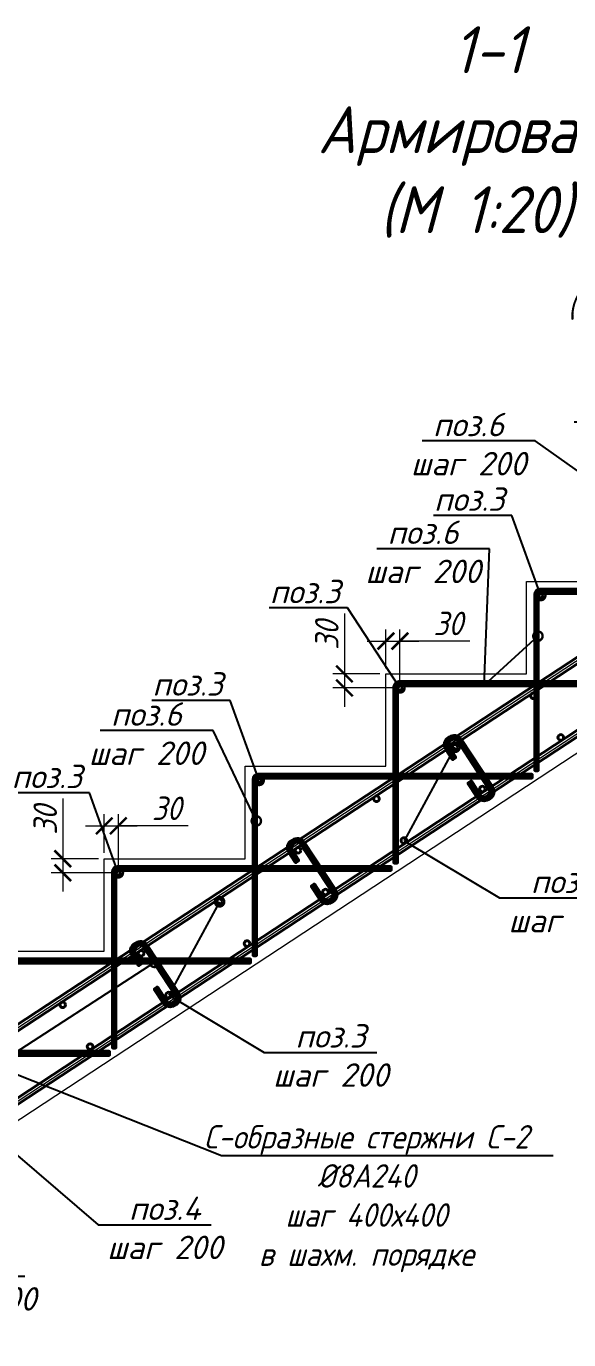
# Model space of a CAD drawing. Header units: millimetres. Extents: x 504091 to 2165846, y 135022 to 442887.
# Drawn here: x 1277421 to 1278577, y 236261 to 239061 of the extents above; entities that cross this region are included whole.
import ezdxf
from ezdxf import colors
from ezdxf.entities.mleader import LeaderData, LeaderLine
from ezdxf.math import Vec2, Vec3

# ---------------------------------------------------------------- set-up
doc = ezdxf.new("R2010")
doc.units = ezdxf.units.MM
doc.layers.get('Defpoints').update_dxf_attribs({"color": 255})
doc.layers.add('!Defpoints', color=255, linetype='Continuous', lineweight=5, plot=False)
for name, color, linetype, lineweight in [('Аннотация', 7, 'Continuous', 9), ('Арматура 12', 26, 'Continuous', 50), ('КР_Арматура 12', 174, 'Continuous', 40), ('Монолит тонкий', 204, 'Continuous', 9), ('Размер', 7, 'Continuous', 13)]:
    doc.layers.add(name, color=color, linetype=linetype, lineweight=lineweight)
doc.layers.add('Контур', color=7, linetype='Continuous')
doc.styles.add('GOST 2.304_new', font='isocpeur.ttf', dxfattribs={"width": 0.9, "oblique": 15})
doc.dimstyles.new('SPDS 1_20', dxfattribs={"dimscale": 20, "dimtxt": 2.5, "dimasz": 1.77, "dimexe": 1.25, "dimexo": 0.625, "dimtad": 1, "dimdec": 0, "dimrnd": 0.001, "dimtxsty": 'GOST 2.304_new', "dimblk": 'ARCHTICK', "dimcen": 2.5, "dimdle": 2, "dimclrt": 256, "dimadec": 0, "dimazin": 2, "dimtfac": 0.75, "dimtdec": 0, "dimtmove": 1, "dimatfit": 3, "dimfxl": 0, "dimtolj": 1, "dimlwd": 9, "dimlwe": 9, "dimarcsym": 0})

# ---------------------------------------------------------------- blocks, each defined once
blk = doc.blocks.new('_ArchTick')
at = {"color": 0, "linetype": 'ByBlock', "const_width": 0.15}
blk.add_lwpolyline([(-0.5, -0.5), (0.5, 0.5)], dxfattribs=at)
blk = doc.blocks.new('*D2932')
at = {"layer": 'Defpoints', "color": 0, "lineweight": 20, "transparency": 16777216}
for p in [(1278217.1, 237750.3), (1278187.1, 237680.3), (1278217.1, 237650.3)]:
    blk.add_point(p, dxfattribs=at)
at = {"layer": 'Контур', "color": 0, "lineweight": 9, "transparency": 16777216}
for p, q in [((1278187.1, 237692.8), (1278187.1, 237775.3)), ((1278217.1, 237662.8), (1278217.1, 237775.3)), ((1278147.1, 237750.3), (1278257.1, 237750.3)), ((1278366.1, 237750.3), (1278217.1, 237750.3))]:
    blk.add_line(p, q, dxfattribs=at)
at = {"layer": 'Контур', "color": 0, "lineweight": 9, "transparency": 16777216, "xscale": 35.4, "yscale": 35.4, "zscale": 35.4, "rotation": 180}
blk.add_blockref('_ArchTick', (1278187.1, 237750.3), dxfattribs=at)
at = {"layer": 'Контур', "color": 0, "lineweight": 9, "transparency": 16777216, "xscale": 35.4, "yscale": 35.4, "zscale": 35.4}
blk.add_blockref('_ArchTick', (1278217.1, 237750.3), dxfattribs=at)
at = {"layer": 'Контур', "lineweight": 20, "transparency": 16777216, "insert": (1278319.9, 237787.8), "char_height": 50, "attachment_point": 5, "style": 'GOST 2.304_new'}
blk.add_mtext('\\A1;30', dxfattribs=at)
blk = doc.blocks.new('*D2933')
at = {"layer": 'Defpoints', "color": 0, "lineweight": 20, "transparency": 16777216}
for p in [(1278187.1, 237680.3), (1278098.8, 237650.3), (1278217.1, 237650.3)]:
    blk.add_point(p, dxfattribs=at)
at = {"layer": 'Контур', "color": 0, "lineweight": 9, "transparency": 16777216}
for p, q in [((1278098.8, 237808.8), (1278098.8, 237680.3)), ((1278098.8, 237720.3), (1278098.8, 237610.3)), ((1278174.6, 237680.3), (1278073.8, 237680.3)), ((1278204.6, 237650.3), (1278073.8, 237650.3))]:
    blk.add_line(p, q, dxfattribs=at)
at = {"layer": 'Контур', "color": 0, "lineweight": 9, "transparency": 16777216, "xscale": 35.4, "yscale": 35.4, "zscale": 35.4}
for p, rotation in [((1278098.8, 237680.3), 90), ((1278098.8, 237650.3), 270)]:
    blk.add_blockref('_ArchTick', p, dxfattribs=dict(at, rotation=rotation))
at = {"layer": 'Контур', "lineweight": 20, "transparency": 16777216, "insert": (1278061.3, 237762.6), "char_height": 50, "attachment_point": 5, "rotation": 90, "style": 'GOST 2.304_new'}
blk.add_mtext('\\A1;30', dxfattribs=at)
blk = doc.blocks.new('*D2936')
at = {"layer": 'Defpoints', "color": 0, "lineweight": 20, "transparency": 16777216}
for p in [(1277617.1, 237356.3), (1277587.1, 237286.3), (1277617.1, 237256.3)]:
    blk.add_point(p, dxfattribs=at)
at = {"layer": 'Контур', "color": 0, "lineweight": 9, "transparency": 16777216}
for p, q in [((1277587.1, 237298.8), (1277587.1, 237381.3)), ((1277617.1, 237268.8), (1277617.1, 237381.3)), ((1277547.1, 237356.3), (1277657.1, 237356.3)), ((1277766.1, 237356.3), (1277617.1, 237356.3))]:
    blk.add_line(p, q, dxfattribs=at)
at = {"layer": 'Контур', "color": 0, "lineweight": 9, "transparency": 16777216, "xscale": 35.4, "yscale": 35.4, "zscale": 35.4, "rotation": 180}
blk.add_blockref('_ArchTick', (1277587.1, 237356.3), dxfattribs=at)
at = {"layer": 'Контур', "color": 0, "lineweight": 9, "transparency": 16777216, "xscale": 35.4, "yscale": 35.4, "zscale": 35.4}
blk.add_blockref('_ArchTick', (1277617.1, 237356.3), dxfattribs=at)
at = {"layer": 'Контур', "lineweight": 20, "transparency": 16777216, "insert": (1277719.9, 237393.8), "char_height": 50, "attachment_point": 5, "style": 'GOST 2.304_new'}
blk.add_mtext('\\A1;30', dxfattribs=at)
blk = doc.blocks.new('*D2937')
at = {"layer": 'Defpoints', "color": 0, "lineweight": 20, "transparency": 16777216}
for p in [(1277587.1, 237286.3), (1277498.8, 237256.3), (1277617.1, 237256.3)]:
    blk.add_point(p, dxfattribs=at)
at = {"layer": 'Контур', "color": 0, "lineweight": 9, "transparency": 16777216}
for p, q in [((1277498.8, 237414.8), (1277498.8, 237286.3)), ((1277498.8, 237326.3), (1277498.8, 237216.3)), ((1277574.6, 237286.3), (1277473.8, 237286.3)), ((1277604.6, 237256.3), (1277473.8, 237256.3))]:
    blk.add_line(p, q, dxfattribs=at)
at = {"layer": 'Контур', "color": 0, "lineweight": 9, "transparency": 16777216, "xscale": 35.4, "yscale": 35.4, "zscale": 35.4}
for p, rotation in [((1277498.8, 237286.3), 90), ((1277498.8, 237256.3), 270)]:
    blk.add_blockref('_ArchTick', p, dxfattribs=dict(at, rotation=rotation))
at = {"layer": 'Контур', "lineweight": 20, "transparency": 16777216, "insert": (1277461.3, 237368.6), "char_height": 50, "attachment_point": 5, "rotation": 90, "style": 'GOST 2.304_new'}
blk.add_mtext('\\A1;30', dxfattribs=at)
blk = doc.blocks.new('_DotSmall')
at = {"color": 0, "linetype": 'ByBlock', "lineweight": 35, "const_width": 0.5}
blk.add_lwpolyline([(-0.0625, 0, 1), (0.0625, 0, 1)], format="xyb", close=True, dxfattribs=at)

msp = doc.modelspace()

# ---------------------------------------------------------------- linework, layer by layer
at = {"layer": '!Defpoints', "lineweight": 15, "ltscale": 100}
for points in [[(1274608.0874, 234856.6158, 0.414213562), (1274632.0874, 234880.6158), (1274632.0874, 235107.0122), (1279153.897, 238076.3338)], [(1275122.8384, 234856.6158, -0.414213562), (1275098.8384, 234880.6158), (1275098.8384, 235255.9759), (1279390.5344, 238076.3338)]]:
    msp.add_lwpolyline(points, format="xyb", dxfattribs=at)
at = {"layer": 'Арматура 12', "lineweight": 53, "ltscale": 20}
for points in [[(1278517.0874, 237853.3338), (1279097.8937, 237853.3338), (1279097.8937, 237859.3338), (1278515.0874, 237859.3338, 0.414213562), (1278505.0874, 237849.3338), (1278505.0874, 237475.0109), (1278511.0874, 237475.0109), (1278511.0874, 237847.3338)], [(1278217.0874, 237656.3338), (1278797.8937, 237656.3338), (1278797.8937, 237662.3338), (1278215.0874, 237662.3338, 0.414213562), (1278205.0874, 237652.3338), (1278205.0874, 237278.0109), (1278211.0874, 237278.0109), (1278211.0874, 237650.3338)], [(1278340.267, 237538.7776, 0.385584486), (1278326.9451, 237540.4801), (1278323.7309, 237538.3694, 0.414213562), (1278320.7175, 237523.8292), (1278334.7995, 237502.1151), (1278329.7842, 237498.8217), (1278315.7022, 237520.5358, -0.414213562), (1278320.4375, 237543.3848), (1278323.6517, 237545.4954, -0.394921318), (1278345.2796, 237542.0752, -0.242110317)], [(1277917.0874, 237459.3338), (1278497.8937, 237459.3338), (1278497.8937, 237465.3338), (1277915.0874, 237465.3338, 0.414213562), (1277905.0874, 237455.3338), (1277905.0874, 237081.0109), (1277911.0874, 237081.0109), (1277911.0874, 237453.3338)], [(1278412.4889, 237439.7336), (1278413.4528, 237438.2657, -0.414213562), (1278408.7175, 237415.4167), (1278405.5033, 237413.306, -0.414213562), (1278382.6543, 237418.0413), (1278363.5325, 237447.3354), (1278368.5478, 237450.6288), (1278387.6696, 237421.3347, 0.414213562), (1278402.2099, 237418.3213), (1278405.4241, 237420.432, 0.414213562), (1278408.4375, 237434.9723), (1278407.4735, 237436.4402)], [(1278005.9119, 237319.2175, 0.385584486), (1277992.59, 237320.92), (1277989.3758, 237318.8093, 0.414213562), (1277986.3624, 237304.2691), (1278000.4444, 237282.555), (1277995.4291, 237279.2616), (1277981.3471, 237300.9757, -0.414213562), (1277986.0824, 237323.8247), (1277989.2966, 237325.9353, -0.394921318), (1278010.9244, 237322.5151, -0.242110317)], [(1277617.0874, 237262.3338), (1278197.8937, 237262.3338), (1278197.8937, 237268.3338), (1277615.0874, 237268.3338, 0.414213562), (1277605.0874, 237258.3338), (1277605.0874, 236884.0109), (1277611.0874, 236884.0109), (1277611.0874, 237256.3338)], [(1278078.1337, 237220.1735), (1278079.0977, 237218.7056, -0.414213562), (1278074.3624, 237195.8566), (1278071.1482, 237193.7459, -0.414213562), (1278048.2992, 237198.4812), (1278029.1773, 237227.7753), (1278034.1927, 237231.0687), (1278053.3145, 237201.7746, 0.414213562), (1278067.8548, 237198.7612), (1278071.069, 237200.8719, 0.414213562), (1278074.0824, 237215.4122), (1278073.1184, 237216.8801)], [(1277671.5552, 237099.6598, 0.385584486), (1277658.2333, 237101.3623), (1277655.0191, 237099.2517, 0.414213562), (1277652.0057, 237084.7114), (1277666.0877, 237062.9973), (1277661.0724, 237059.7039), (1277646.9904, 237081.418, -0.414213562), (1277651.7257, 237104.267), (1277654.9399, 237106.3777, -0.394921318), (1277676.5677, 237102.9574, -0.242110317)], [(1277317.0874, 237065.3338), (1277897.8937, 237065.3338), (1277897.8937, 237071.3338), (1277315.0874, 237071.3338, 0.414213562), (1277305.0874, 237061.3338), (1277305.0874, 236687.0109), (1277311.0874, 236687.0109), (1277311.0874, 237059.3338)], [(1277743.777, 237000.6158), (1277744.741, 236999.1479, -0.414213562), (1277740.0057, 236976.2989), (1277736.7915, 236974.1882, -0.414213562), (1277713.9425, 236978.9235), (1277694.8206, 237008.2176), (1277699.836, 237011.511), (1277718.9578, 236982.2169, 0.414213562), (1277733.4981, 236979.2035), (1277736.7123, 236981.3142, 0.414213562), (1277739.7257, 236995.8545), (1277738.7617, 236997.3224)], [(1277017.0874, 236868.3338), (1277597.8937, 236868.3338), (1277597.8937, 236874.3338), (1277015.0874, 236874.3338, 0.414213562), (1277005.0874, 236864.3338), (1277005.0874, 236490.0109), (1277011.0874, 236490.0109), (1277011.0874, 236862.3338)]]:
    msp.add_lwpolyline(points, format="xyb", dxfattribs=at)
for points in [[(1278407.5682, 237436.2884), (1278340.267, 237538.7776)], [(1278345.2796, 237542.0752), (1278412.5824, 237439.5836)], [(1278010.9244, 237322.5151), (1278078.2273, 237220.0235)], [(1278073.2131, 237216.7283), (1278005.9119, 237319.2175)], [(1277738.8564, 236997.1706), (1277671.5552, 237099.6598)], [(1277676.5677, 237102.9574), (1277743.8706, 237000.4658)]]:
    msp.add_lwpolyline(points, dxfattribs=at)
for centre in [(1278517.0874, 237847.3338), (1278217.0874, 237650.3338), (1277917.0874, 237453.3338), (1277617.0874, 237256.3338)]:
    msp.add_circle(centre, 6, dxfattribs=at)
at = {"layer": 'КР_Арматура 12', "ltscale": 12}
for p, q in [((1274635.1094, 235116.1747), (1279067.9325, 238027.0618)), ((1274890.682, 235126.3622), (1279304.6269, 238027.058)), ((1274647.1094, 235109.6987), (1279071.5203, 238015.0618)), ((1275113.8543, 235258.6642), (1279308.217, 238015.058))]:
    msp.add_line(p, q, dxfattribs=at)
for centre in [(1278501.507, 237633.659), (1278559.8576, 237544.8003), (1278334.3677, 237523.8207), (1278392.7183, 237434.962), (1278167.1519, 237414.0989), (1278225.579, 237325.1237), (1278000.0126, 237304.2606), (1278058.4397, 237215.2854), (1277832.8349, 237194.4807), (1277891.3004, 237105.4471), (1277665.6559, 237084.7029), (1277724.1611, 236995.6088), (1277498.5166, 236974.8646), (1277557.0218, 236885.7704)]:
    msp.add_circle(centre, 6, dxfattribs=at)
at = {"layer": 'Монолит тонкий', "lineweight": 13, "ltscale": 100}
msp.add_line((1275143.8384, 235243.6672), (1279146.8841, 237874.3338), dxfattribs=at)
msp.add_lwpolyline([(1275487.0874, 235907.3338), (1275787.0874, 235907.3338), (1275787.0874, 236104.3338), (1276087.0874, 236104.3338), (1276087.0874, 236301.3338), (1276387.0874, 236301.3338), (1276387.0874, 236498.3338), (1276687.0874, 236498.3338), (1276687.0874, 236695.3338), (1276987.0874, 236695.3338), (1276987.0874, 236892.3338), (1277287.0874, 236892.3338), (1277287.0874, 237089.3338), (1277587.0874, 237089.3338), (1277587.0874, 237286.3338), (1277887.0874, 237286.3338), (1277887.0874, 237483.3338), (1278187.0874, 237483.3338), (1278187.0874, 237680.3338), (1278487.0874, 237680.3338), (1278487.0874, 237877.3338), (1278787.0874, 237877.3338)], dxfattribs=at)

# ---------------------------------------------------------------- texts
at = {"layer": 'Аннотация', "lineweight": 9, "insert": (1277520.4763, 239060.8564), "char_height": 100, "attachment_point": 1, "line_spacing_factor": 1.022766, "style": 'GOST 2.304_new'}
msp.add_mtext_dynamic_manual_height_columns('\\pi809.54186;1-1\\P\\pi521.54186;Армирование  \\P\\pi652.7277;(М 1:20)', width=1780.878636, gutter_width=1000, heights=[793.4837], dxfattribs=at)

# ---------------------------------------------------------------- dimensions: what is measured, and where the dimension line sits
at = {"layer": 'Контур', "lineweight": 20}
for base, p1, p2, picture, middle in [((1278098.7858, 237650.3338), (1278187.0874, 237680.3338), (1278217.0874, 237650.3338), '*D2933', (1278085.2053, 237762.5797)), ((1277498.7858, 237256.3338), (1277587.0874, 237286.3338), (1277617.0874, 237256.3338), '*D2937', (1277485.2053, 237368.5797))]:
    dim = msp.add_linear_dim(base=base, p1=p1, p2=p2, angle=90, dimstyle='SPDS 1_20', dxfattribs=at)
    dim.commit()
    dim.dimension.update_dxf_attribs({"geometry": picture, "text_midpoint": middle, "dimtype": 160})
for base, p1, p2, picture, middle in [((1278217.0874, 237750.2919), (1278187.0874, 237680.3338), (1278217.0874, 237650.3338), '*D2932', (1278319.8817, 237764.7387)), ((1277617.0874, 237356.2919), (1277587.0874, 237286.3338), (1277617.0874, 237256.3338), '*D2936', (1277719.8817, 237370.7387))]:
    dim = msp.add_linear_dim(base=base, p1=p1, p2=p2, dimstyle='SPDS 1_20', dxfattribs=at)
    dim.commit()
    dim.dimension.update_dxf_attribs({"geometry": picture, "text_midpoint": middle, "dimtype": 160})

# ---------------------------------------------------------------- leaders
at = {"layer": 'Размер', "ltscale": 20}
ml = msp.add_multileader_mtext('Standard', dxfattribs=at)
ml.set_content('\\A1;Фиксатор Ф-2 \\P(1,5 шт на 1 м²)', color=256, style='GOST 2.304_new')
ml.set_leader_properties()
ml.set_arrow_properties(name='DOTSMALL')
ml.build(insert=Vec2(0, 0))
ml.multileader.update_dxf_attribs({"text_left_attachment_type": 6, "text_right_attachment_type": 6, "arrow_head_size": 40})
ctx = ml.context
ctx.base_point, ctx.char_height, ctx.arrow_head_size, ctx.landing_gap_size, ctx.plane_origin = Vec3(1278543.0148, 238513.2042), 50, 40, 0, Vec3(1279499.5619, 267059.231)
ctx.left_attachment, ctx.right_attachment, ctx.text_align_type = 6, 6, 1
notes = []
notes.append((ctx, [(1, (1, 1, 0), (1279052.7328, 238513.2042), (-1, 0), 8, [(1, [(1279320.9319, 237983.3471)], 0, [])])]))
ctx.mtext.insert, ctx.mtext.width, ctx.mtext.alignment, ctx.mtext.flow_direction = Vec3(1278793.8738, 238573.2042), 543.43425, 2, 5
ml = msp.add_multileader_mtext('Standard', dxfattribs=at)
ml.set_content('\\A1;{\\W1;поз.3}', color=256, style='GOST 2.304_new')
ml.set_leader_properties()
ml.set_arrow_properties(name='DOTSMALL')
ml.build(insert=Vec2(0, 0))
ml.multileader.update_dxf_attribs({"text_left_attachment_type": 6, "text_right_attachment_type": 6, "dogleg_length": 4, "arrow_head_size": 40})
ctx = ml.context
ctx.base_point, ctx.char_height, ctx.arrow_head_size, ctx.landing_gap_size, ctx.plane_origin = Vec3(1278582.3064, 238216.8498), 50, 40, 0, Vec3(1232757.2166, 529382.103)
ctx.left_attachment, ctx.right_attachment, ctx.text_align_type = 6, 6, 1
notes.append((ctx, [(0, (1, 1, 0), (1278755.5821, 238216.8498), (-1, 0), 8, [(2, [(1278817.0874, 238046.3338), (1278999.3298, 238036.7305), (1278999.5318, 237928.3441)], 0, [])])]))
ctx.mtext.insert, ctx.mtext.rotation, ctx.mtext.width, ctx.mtext.alignment, ctx.mtext.flow_direction = Vec3(1278664.9442, 238276.8498), 6.283185307, 511.854399, 2, 5
ml = msp.add_multileader_mtext('Standard', dxfattribs=at)
ml.set_content('\\A1;{\\W1;поз.6\\Pшаг 200}', color=256, style='GOST 2.304_new')
ml.set_leader_properties()
ml.set_arrow_properties(name='DOTSMALL')
ml.build(insert=Vec2(0, 0))
ml.multileader.update_dxf_attribs({"text_left_attachment_type": 6, "text_right_attachment_type": 6, "dogleg_length": 4, "arrow_head_size": 40})
ctx = ml.context
ctx.base_point, ctx.char_height, ctx.arrow_head_size, ctx.landing_gap_size, ctx.plane_origin = Vec3(1278229.3402, 238176.8655), 50, 40, 0, Vec3(1232720.503, 529246.5862)
ctx.left_attachment, ctx.right_attachment, ctx.text_align_type = 6, 6, 1
notes.append((ctx, [(0, (1, 1, 0), (1278505.1159, 238176.8655), (-1, 0), 8, [(0, [(1278811.0874, 237959.8938)], 0, [])])]))
ctx.mtext.insert, ctx.mtext.rotation, ctx.mtext.width, ctx.mtext.alignment, ctx.mtext.flow_direction = Vec3(1278363.2281, 238236.8655), 6.283185307, 511.854399, 2, 5
ml = msp.add_multileader_mtext('Standard', dxfattribs=at)
ml.set_content('\\A1;{\\W1;поз.3}', color=256, style='GOST 2.304_new')
ml.set_leader_properties()
ml.set_arrow_properties(name='DOTSMALL')
ml.build(insert=Vec2(0, 0))
ml.multileader.update_dxf_attribs({"text_left_attachment_type": 6, "text_right_attachment_type": 6, "dogleg_length": 4, "arrow_head_size": 40})
ctx = ml.context
ctx.base_point, ctx.char_height, ctx.arrow_head_size, ctx.landing_gap_size, ctx.plane_origin = Vec3(1278282.3064, 238017.8498), 50, 40, 0, Vec3(1232457.2166, 529183.103)
ctx.left_attachment, ctx.right_attachment, ctx.text_align_type = 6, 6, 1
notes.append((ctx, [(0, (1, 1, 0), (1278455.5821, 238017.8498), (-1, 0), 8, [(0, [(1278517.0874, 237847.3338)], 0, [])])]))
ctx.mtext.insert, ctx.mtext.rotation, ctx.mtext.width, ctx.mtext.alignment, ctx.mtext.flow_direction = Vec3(1278364.9442, 238077.8498), 6.283185307, 511.854399, 2, 5
ml = msp.add_multileader_mtext('Standard', dxfattribs=at)
ml.set_content('\\A1;{\\W1;поз.8\\Pшаг 200}', color=256, style='GOST 2.304_new')
ml.set_leader_properties()
ml.set_arrow_properties(name='DOTSMALL')
ml.build(insert=Vec2(0, 0))
ml.multileader.update_dxf_attribs({"text_left_attachment_type": 6, "text_right_attachment_type": 6, "dogleg_length": 4, "arrow_head_size": 40})
ctx = ml.context
ctx.base_point, ctx.char_height, ctx.arrow_head_size, ctx.landing_gap_size, ctx.plane_origin = Vec3(1278632.0604, 237515.3026), 50, 40, 0, Vec3(1234367.2026, 528569.2261)
ctx.left_attachment, ctx.right_attachment, ctx.text_align_type = 6, 6, 1
notes.append((ctx, [(0, (1, 1, 0), (1278907.8361, 237515.3026), (-1, 0), 8, [(0, [(1279032.148, 237916.3441), (1279018.3583, 238024.3441)], 0, [])])]))
ctx.mtext.insert, ctx.mtext.rotation, ctx.mtext.width, ctx.mtext.alignment, ctx.mtext.flow_direction = Vec3(1278765.9483, 237575.3026), 6.283185307, 511.854399, 2, 5
ml = msp.add_multileader_mtext('Standard', dxfattribs=at)
ml.set_content('\\A1;{\\W1;поз.6\\Pшаг 200}', color=256, style='GOST 2.304_new')
ml.set_leader_properties()
ml.set_arrow_properties(name='DOTSMALL')
ml.build(insert=Vec2(0, 0))
ml.multileader.update_dxf_attribs({"text_left_attachment_type": 6, "text_right_attachment_type": 6, "dogleg_length": 4, "arrow_head_size": 40})
ctx = ml.context
ctx.base_point, ctx.char_height, ctx.arrow_head_size, ctx.landing_gap_size, ctx.plane_origin = Vec3(1278132.4747, 237947.2136), 50, 40, 0, Vec3(1232420.503, 529047.5862)
ctx.left_attachment, ctx.right_attachment, ctx.text_align_type = 6, 6, 1
notes.append((ctx, [(0, (1, 1, 0), (1278408.2503, 237947.2136), (-1, 0), 8, [(1, [(1278511.0874, 237760.8938), (1278396.3019, 237656.3338)], 0, [])])]))
ctx.mtext.insert, ctx.mtext.rotation, ctx.mtext.width, ctx.mtext.alignment, ctx.mtext.flow_direction = Vec3(1278266.3625, 238007.2136), 6.283185307, 511.854399, 2, 5
ml = msp.add_multileader_mtext('Standard', dxfattribs=at)
ml.set_content('\\A1;{\\W1;поз.3}', color=256, style='GOST 2.304_new')
ml.set_leader_properties()
ml.set_arrow_properties(name='DOTSMALL')
ml.build(insert=Vec2(0, 0))
ml.multileader.update_dxf_attribs({"text_left_attachment_type": 6, "text_right_attachment_type": 6, "dogleg_length": 4, "arrow_head_size": 40})
ctx = ml.context
ctx.base_point, ctx.char_height, ctx.arrow_head_size, ctx.landing_gap_size, ctx.plane_origin = Vec3(1277932.3202, 237820.8498), 50, 40, 0, Vec3(1232157.2166, 528986.103)
ctx.left_attachment, ctx.right_attachment, ctx.text_align_type = 6, 6, 1
notes.append((ctx, [(0, (1, 1, 0), (1278105.5959, 237820.8498), (-1, 0), 8, [(0, [(1278217.0874, 237650.3338)], 0, [])])]))
ctx.mtext.insert, ctx.mtext.rotation, ctx.mtext.width, ctx.mtext.alignment, ctx.mtext.flow_direction = Vec3(1278014.9581, 237880.8498), 6.283185307, 511.854399, 2, 5
ml = msp.add_multileader_mtext('Standard', dxfattribs=at)
ml.set_content('\\A1;{\\W1;поз.3}', color=256, style='GOST 2.304_new')
ml.set_leader_properties()
ml.set_arrow_properties(name='DOTSMALL')
ml.build(insert=Vec2(0, 0))
ml.multileader.update_dxf_attribs({"text_left_attachment_type": 6, "text_right_attachment_type": 6, "dogleg_length": 4, "arrow_head_size": 40})
ctx = ml.context
ctx.base_point, ctx.char_height, ctx.arrow_head_size, ctx.landing_gap_size, ctx.plane_origin = Vec3(1277682.3064, 237623.8498), 50, 40, 0, Vec3(1231857.2166, 528789.103)
ctx.left_attachment, ctx.right_attachment, ctx.text_align_type = 6, 6, 1
notes.append((ctx, [(0, (1, 1, 0), (1277855.5821, 237623.8498), (-1, 0), 8, [(0, [(1277917.0874, 237453.3338)], 0, [])])]))
ctx.mtext.insert, ctx.mtext.rotation, ctx.mtext.width, ctx.mtext.alignment, ctx.mtext.flow_direction = Vec3(1277764.9442, 237683.8498), 6.283185307, 511.854399, 2, 5
ml = msp.add_multileader_mtext('Standard', dxfattribs=at)
ml.set_content('\\A1;{\\W1;поз.6\\Pшаг 200}', color=256, style='GOST 2.304_new')
ml.set_leader_properties()
ml.set_arrow_properties(name='DOTSMALL')
ml.build(insert=Vec2(0, 0))
ml.multileader.update_dxf_attribs({"text_left_attachment_type": 6, "text_right_attachment_type": 6, "dogleg_length": 4, "arrow_head_size": 40})
ctx = ml.context
ctx.base_point, ctx.char_height, ctx.arrow_head_size, ctx.landing_gap_size, ctx.plane_origin = Vec3(1277543.0928, 237559.6282), 50, 40, 0, Vec3(1231820.503, 528653.5862)
ctx.left_attachment, ctx.right_attachment, ctx.text_align_type = 6, 6, 1
notes.append((ctx, [(0, (1, 1, 0), (1277818.8685, 237559.6282), (-1, 0), 8, [(0, [(1277911.0874, 237366.8938)], 0, [])])]))
ctx.mtext.insert, ctx.mtext.rotation, ctx.mtext.width, ctx.mtext.alignment, ctx.mtext.flow_direction = Vec3(1277676.9806, 237619.6282), 6.283185307, 511.854399, 2, 5
ml = msp.add_multileader_mtext('Standard', dxfattribs=at)
ml.set_content('\\A1;{\\W1;поз.3\\Pшаг 200}', color=256, style='GOST 2.304_new')
ml.set_leader_properties()
ml.set_arrow_properties(name='DOTSMALL')
ml.build(insert=Vec2(0, 0))
ml.multileader.update_dxf_attribs({"text_left_attachment_type": 6, "text_right_attachment_type": 6, "dogleg_length": 4, "arrow_head_size": 40})
ctx = ml.context
ctx.base_point, ctx.char_height, ctx.arrow_head_size, ctx.landing_gap_size, ctx.plane_origin = Vec3(1278437.2809, 237202.9248), 50, 40, 0, Vec3(1232822.3091, 528308.6407)
ctx.left_attachment, ctx.right_attachment, ctx.text_align_type = 6, 6, 1
notes.append((ctx, [(1, (1, 1, 0), (1278429.2809, 237202.9248), (1, 0), 8, [(0, [(1278334.3677, 237523.8207), (1278226.0005, 237324.6493)], 0, [])])]))
ctx.mtext.insert, ctx.mtext.rotation, ctx.mtext.width, ctx.mtext.alignment, ctx.mtext.flow_direction = Vec3(1278571.1687, 237262.9248), 6.283185307, 511.854399, 2, 5
ml = msp.add_multileader_mtext('Standard', dxfattribs=at)
ml.set_content('\\A1;{\\W1;поз.3}', color=256, style='GOST 2.304_new')
ml.set_leader_properties()
ml.set_arrow_properties(name='DOTSMALL')
ml.build(insert=Vec2(0, 0))
ml.multileader.update_dxf_attribs({"text_left_attachment_type": 6, "text_right_attachment_type": 6, "dogleg_length": 4, "arrow_head_size": 40})
ctx = ml.context
ctx.base_point, ctx.char_height, ctx.arrow_head_size, ctx.landing_gap_size, ctx.plane_origin = Vec3(1277382.3064, 237426.8498), 50, 40, 0, Vec3(1231557.2166, 528592.103)
ctx.left_attachment, ctx.right_attachment, ctx.text_align_type = 6, 6, 1
notes.append((ctx, [(0, (1, 1, 0), (1277555.5821, 237426.8498), (-1, 0), 8, [(0, [(1277617.0874, 237256.3338)], 0, [])])]))
ctx.mtext.insert, ctx.mtext.rotation, ctx.mtext.width, ctx.mtext.alignment, ctx.mtext.flow_direction = Vec3(1277464.9442, 237486.8498), 6.283185307, 511.854399, 2, 5
ml = msp.add_multileader_mtext('Standard', dxfattribs=at)
ml.set_content('\\A1;{\\W1;поз.3\\Pшаг 200}', color=256, style='GOST 2.304_new')
ml.set_leader_properties()
ml.set_arrow_properties(name='DOTSMALL')
ml.build(insert=Vec2(0, 0))
ml.multileader.update_dxf_attribs({"text_left_attachment_type": 6, "text_right_attachment_type": 6, "dogleg_length": 4, "arrow_head_size": 40})
ctx = ml.context
ctx.base_point, ctx.char_height, ctx.arrow_head_size, ctx.landing_gap_size, ctx.plane_origin = Vec3(1277935.7481, 236873.5849), 50, 40, 0, Vec3(1232320.7763, 527979.3007)
ctx.left_attachment, ctx.right_attachment, ctx.text_align_type = 6, 6, 1
notes.append((ctx, [(1, (1, 1, 0), (1277927.7481, 236873.5849), (1, 0), 8, [(0, [(1277832.8349, 237194.4807), (1277724.4677, 236995.3094)], 0, [])])]))
ctx.mtext.insert, ctx.mtext.rotation, ctx.mtext.width, ctx.mtext.alignment, ctx.mtext.flow_direction = Vec3(1278069.6359, 236933.5849), 6.283185307, 511.854399, 2, 5
ml = msp.add_multileader_mtext('Standard', dxfattribs=at)
ml.set_content('\\A1;С-образные стержни С-2 %%C8А240\\Pшаг 400х400\\Pв шахм. порядке ', color=256, style='GOST 2.304_new')
ml.set_leader_properties()
ml.set_arrow_properties(name='DOTSMALL')
ml.build(insert=Vec2(0, 0))
ml.multileader.update_dxf_attribs({"text_left_attachment_type": 6, "text_right_attachment_type": 6, "arrow_head_size": 40})
ctx = ml.context
ctx.base_point, ctx.char_height, ctx.arrow_head_size, ctx.landing_gap_size, ctx.plane_origin = Vec3(1277844.5897, 236653.5054), 50, 40, 0, Vec3(1274648.0061, 266793.1065)
ctx.left_attachment, ctx.right_attachment, ctx.text_align_type = 6, 6, 1
notes.append((ctx, [(1, (1, 1, 0), (1277836.5897, 236653.5054), (1, 0), 8, [(0, [(1277694.0959, 237065.3338), (1277354.3496, 236844.8489)], 0, [])])]))
ctx.mtext.insert, ctx.mtext.rotation, ctx.mtext.width, ctx.mtext.alignment, ctx.mtext.flow_direction = Vec3(1278145.5321, 236718.5054), 6.283185307, 691.770084, 2, 5
ml = msp.add_multileader_mtext('Standard', dxfattribs=at)
ml.set_content('\\A1;{\\W1;поз.4\\Pшаг 200}', color=256, style='GOST 2.304_new')
ml.set_leader_properties()
ml.set_arrow_properties(name='DOTSMALL')
ml.build(insert=Vec2(0, 0))
ml.multileader.update_dxf_attribs({"text_left_attachment_type": 6, "text_right_attachment_type": 6, "dogleg_length": 4, "arrow_head_size": 40})
ctx = ml.context
ctx.base_point, ctx.char_height, ctx.arrow_head_size, ctx.landing_gap_size, ctx.plane_origin = Vec3(1277582.173, 236506.1568), 50, 40, 0, Vec3(1231967.2012, 527611.8727)
ctx.left_attachment, ctx.right_attachment, ctx.text_align_type = 6, 6, 1
notes.append((ctx, [(1, (1, 1, 0), (1277574.173, 236506.1568), (1, 0), 8, [(1, [(1277325.5674, 236719.3072)], 0, [])])]))
ctx.mtext.insert, ctx.mtext.rotation, ctx.mtext.width, ctx.mtext.alignment, ctx.mtext.flow_direction = Vec3(1277716.0608, 236566.1568), 6.283185307, 511.854399, 2, 5
ml = msp.add_multileader_mtext('Standard', dxfattribs=at)
ml.set_content('\\A1;{\\W1;поз.5\\Pшаг 200}', color=256, style='GOST 2.304_new')
ml.set_leader_properties()
ml.set_arrow_properties(name='DOTSMALL')
ml.build(insert=Vec2(0, 0))
ml.multileader.update_dxf_attribs({"text_left_attachment_type": 6, "text_right_attachment_type": 6, "dogleg_length": 4, "arrow_head_size": 40})
ctx = ml.context
ctx.base_point, ctx.char_height, ctx.arrow_head_size, ctx.landing_gap_size, ctx.plane_origin = Vec3(1277185.5454, 236396.4231), 50, 40, 0, Vec3(1231570.5736, 527502.1389)
ctx.left_attachment, ctx.right_attachment, ctx.text_align_type = 6, 6, 1
notes.append((ctx, [(1, (1, 1, 0), (1277177.5454, 236396.4231), (1, 0), 8, [(1, [(1277082.6322, 236717.3189)], 0, [])])]))
ctx.mtext.insert, ctx.mtext.rotation, ctx.mtext.width, ctx.mtext.alignment, ctx.mtext.flow_direction = Vec3(1277319.4332, 236456.4231), 6.283185307, 511.854399, 2, 5
for ctx, leaders in notes:
    for number, flags, end, landing, length, lines in leaders:
        leader = LeaderData()
        leader.index, (leader.has_last_leader_line, leader.has_dogleg_vector, leader.attachment_direction) = number, flags
        leader.last_leader_point, leader.dogleg_vector, leader.dogleg_length = Vec3(end), Vec3(landing), length
        for number, points, colour, breaks in lines:
            line = LeaderLine()
            line.index, line.vertices, line.color, line.breaks = number, Vec3.list(points), colors.encode_raw_color(colour), breaks
            leader.lines.append(line)
        ctx.leaders.append(leader)

doc.saveas('drawing.dxf')
